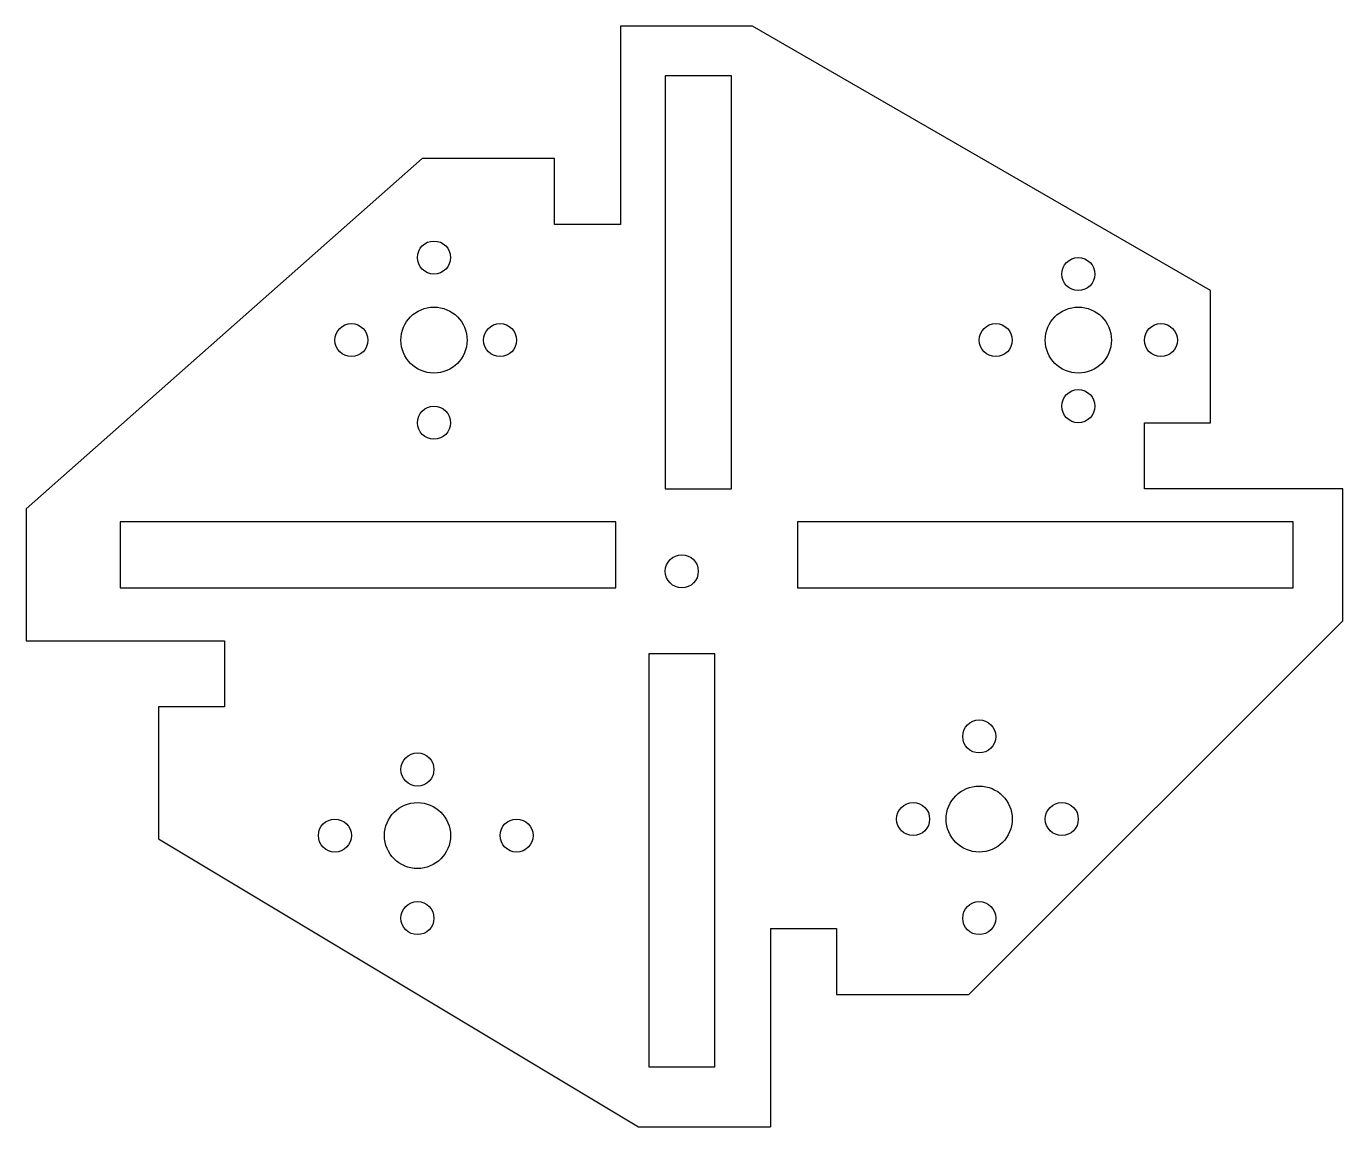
# Model space of a CAD drawing. Header units: inches. Extents: x 10.1 to 30, y 2.3 to 19.
import ezdxf

# ---------------------------------------------------------------- set-up
doc = ezdxf.new("R2010")
doc.units = ezdxf.units.IN
doc.header["$MEASUREMENT"] = 0

msp = doc.modelspace()

# ---------------------------------------------------------------- linework, layer by layer
for p, q in [((21.072, 19), (19.072, 19)), ((19.072, 19), (19.072, 16)), ((28, 15), (21.072, 19)), ((16.072, 17), (10.081, 11.698)), ((18.072, 17), (16.072, 17)), ((18.072, 16), (18.072, 17)), ((19.072, 16), (18.072, 16)), ((28, 13), (28, 15)), ((27, 12), (27, 13)), ((27, 13), (28, 13)), ((30, 12), (27, 12)), ((30, 10), (30, 12)), ((10.081, 11.698), (10.081, 9.698)), ((24.343, 4.343), (30, 10)), ((10.081, 9.698), (13.081, 9.698)), ((13.081, 9.698), (13.081, 8.698)), ((13.081, 8.698), (12.081, 8.698)), ((12.081, 8.698), (12.081, 6.698)), ((12.081, 6.698), (19.343, 2.343)), ((21.343, 5.343), (22.343, 5.343)), ((21.343, 5.343), (21.343, 2.343)), ((22.343, 5.343), (22.343, 4.343)), ((22.343, 4.343), (24.343, 4.343)), ((19.343, 2.343), (21.343, 2.343))]:
    msp.add_line(p, q)
for points in [[(19.75, 12), (20.75, 12), (20.75, 18.25), (19.75, 18.25)], [(11.5, 10.5), (19, 10.5), (19, 11.5), (11.5, 11.5)], [(21.75, 10.5), (29.25, 10.5), (29.25, 11.5), (21.75, 11.5)], [(19.5, 3.25), (20.5, 3.25), (20.5, 9.5), (19.5, 9.5)]]:
    msp.add_lwpolyline(points, close=True)
for centre, radius in [((16.25, 15.5), 0.25), ((26, 15.25), 0.25), ((16.25, 14.25), 0.5), ((26, 14.25), 0.5), ((15, 14.25), 0.25), ((17.25, 14.25), 0.25), ((24.75, 14.25), 0.25), ((27.25, 14.25), 0.25), ((26, 13.25), 0.25), ((16.25, 13), 0.25), ((20, 10.75), 0.25), ((24.5, 8.25), 0.25), ((16, 7.75), 0.25), ((24.5, 7), 0.5), ((16, 6.75), 0.5), ((23.5, 7), 0.25), ((25.75, 7), 0.25), ((14.75, 6.75), 0.25), ((17.5, 6.75), 0.25), ((16, 5.5), 0.25), ((24.5, 5.5), 0.25)]:
    msp.add_circle(centre, radius)

doc.saveas('drawing.dxf')
